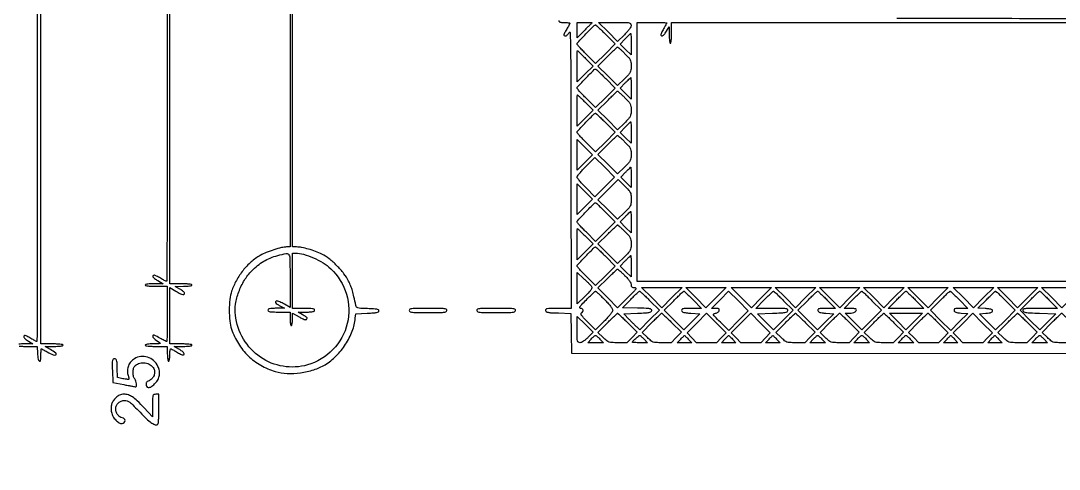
# Model space of a CAD drawing. Extents: x 0 to 836, y 5 to 589.
# Drawn here: x 67.6 to 139.2, y 155.1 to 186 of the extents above; entities that cross this region are included whole.
import ezdxf

# ---------------------------------------------------------------- set-up
doc = ezdxf.new("R2010")
doc.units = 0
doc.header["$MEASUREMENT"] = 0

msp = doc.modelspace()

# ---------------------------------------------------------------- linework, layer by layer
for points in [[(201.712326, 537.783562, -0.000001), (217.055896, 537.76491, -0.426088)], [(546.939, 229.3929, -0.000106), (546.943559, 250.949215, -0.000176), (546.957638, 269.095817, -0.000001), (546.976289, 285.583213, -0.415883)], [(836.0595, 588.6891), (420.497259, 588.710259, 0.000013), (261.145696, 588.714318, 0.000021), (126.989856, 588.708632), (4.934769, 588.698274, 0.19889), (4.878609, 588.675009, 0.198853), (4.855343, 588.618859), (4.83877, 516.273901, 0.000036), (4.826254, 436.744061, 0.000021), (4.8222, 342.282364), (4.8222, 95.946129), (4.469225, 95.920114, 0.031904), (4.160456, 95.877435, 0.315999), (4.075312, 95.787407, 0.415411), (4.137995, 95.703578, 0.035338), (4.43445, 95.6826), (4.8222, 95.6826), (4.8222, 50.2101), (4.8222, 4.7376), (420.462, 4.7376), (836.1018, 4.7376)], [(201.712326, 185.847562, -0.000001), (217.055896, 185.82891, -0.426088)], [(604.852986, 529.408162, -0.000002), (620.423836, 529.389509, -0.550615)], [(308.18842, 529.408162, -0.000002), (322.638019, 529.38951, -0.415836)], [(238.738155, 529.614638, -0.000002), (224.300981, 529.63329, -0.415836)], [(531.796111, 538.074638, -0.000002), (517.6951, 538.093291, -0.426056)], [(413.368417, 538.074638, -0.000002), (399.676779, 538.093291, -0.415815)], [(206.267293, 233.405114, -0.000001), (217.051222, 233.389599, -0.0589)], [(77.850638, 481.579418, -0.000002), (77.869294, 494.031443, -0.550517)], [(77.644162, 421.684687, -0.000002), (77.625507, 409.236574, -0.415775)], [(260.324089, 280.728444, -0.000002), (260.333986, 287.287743, -0.41377)], [(77.841889, 210.212758, -0.000002), (77.851786, 217.49274, -0.413814)], [(166.4357, 196.843117, -0.000076), (194.129329, 196.849978, -0.000422)], [(65.435445, 190.773), (68.6952, 190.773), (68.6952, 177.3216, -0.000235), (68.692781, 172.163649, -0.000391), (68.685311, 167.821549, -0.000006), (68.675408, 163.884038, -0.413474), (68.661535, 163.8702, -0.118776), (68.638161, 163.875832, -0.002401), (68.529605, 163.932029, -0.005535), (68.40322, 164.00002, -0.003675), (68.259685, 164.080681, 0.007714), (67.984449, 164.232441, 0.06904), (67.855138, 164.279732, 0.270472), (67.79242, 164.259258, 0.185787), (67.765428, 164.18745, 0.175744), (67.784867, 164.135137, 0.030637), (67.858962, 164.057949, 0.030019), (67.961457, 163.974289, 0.022931), (68.082678, 163.895095), (68.3991, 163.70849), (67.82805, 163.704745, 0.013372), (67.605361, 163.697327, 0.023366), (67.421849, 163.677659, 0.020491)], [(164.9277, 186.12, -0.00006), (144.863593, 186.122419, -0.000101), (127.973098, 186.129889)], [(77.6628, 190.8576), (77.6628, 179.4366, -0.000521), (77.658241, 175.057388, -0.000869), (77.644162, 171.371294, -0.00003), (77.625465, 168.043149, -0.424771), (77.59935, 168.01824, -0.10382), (77.559612, 168.028323, -0.007062), (77.455133, 168.08133, -0.009869), (77.331745, 168.149279, -0.007234), (77.1975, 168.229307, 0.012708), (77.060185, 168.309141, 0.015414), (76.927441, 168.376635, 0.01405), (76.813461, 168.426373, 0.095102), (76.75335, 168.438167, 0.218217), (76.673699, 168.40206, 0.339983), (76.669388, 168.330356, 0.086405), (76.784646, 168.210961, 0.02268), (77.00715, 168.063495), (77.3667, 167.848001), (76.75335, 167.8472, 0.012065), (76.511045, 167.841036, 0.0222), (76.314688, 167.822533, 0.01921), (76.167765, 167.796289, 0.352506), (76.14, 167.7618, 0.365646), (76.170049, 167.726203, 0.014491), (76.3515, 167.7007, 0.018502), (76.593479, 167.682844, 0.009164), (76.9014, 167.6772), (77.6628, 167.6772), (77.6628, 165.7737, -0.00251), (77.659136, 165.043806, -0.004184), (77.647824, 164.429353, -0.000704), (77.63263, 163.890404, -0.405572), (77.611818, 163.8702, -0.112389), (77.577645, 163.87798, -0.003975), (77.455479, 163.937843, -0.007185), (77.311848, 164.012244, -0.004948), (77.151191, 164.100473, 0.023312), (76.752065, 164.300956, 0.512959), (76.656099, 164.24485, 0.260592), (76.725333, 164.088144, 0.019352), (77.124019, 163.811725, -0.16362), (77.163016, 163.763393, -0.444968), (77.144972, 163.728967, -0.055603), (77.022595, 163.711773, -0.004947), (76.71105, 163.705975, 0.013429), (76.488763, 163.698066, 0.023296), (76.305156, 163.677971, 0.020304), (76.166833, 163.650479, 0.34644), (76.14, 163.6164, 0.365646), (76.170049, 163.580803, 0.014491), (76.3515, 163.5553, 0.018502), (76.593479, 163.537444, 0.009164), (76.9014, 163.5318), (77.6628, 163.5318), (77.6628, 163.0242, 0.015416), (77.668843, 162.82824, 0.025878), (77.687475, 162.66465, 0.024068), (77.713982, 162.542253, 0.339565), (77.7474, 162.5166, 0.322437), (77.780379, 162.540335, 0.031449), (77.807149, 162.640856, 0.03053), (77.825891, 162.77746, 0.01883), (77.832, 162.9396, -0.014095), (77.836571, 163.101736, -0.023171), (77.850638, 163.238216, -0.019546), (77.870483, 163.342452, -0.351042), (77.89545, 163.362167, -0.111035), (77.935209, 163.352941, -0.00754), (78.039667, 163.300635, -0.010506), (78.163054, 163.233175, -0.007675), (78.2973, 163.153307, 0.013093), (78.43513, 163.073315, 0.015532), (78.56943, 163.00533, 0.014424), (78.685253, 162.955169, 0.08935), (78.7485, 162.94224, 0.300243), (78.815601, 162.984305, 0.270054), (78.807305, 163.066956, 0.076762), (78.676354, 163.199118, 0.029789), (78.459923, 163.340058), (78.1281, 163.529017), (78.74145, 163.530408, 0.012089), (78.98356, 163.536812, 0.022171), (79.179965, 163.555519, 0.019132), (79.327054, 163.581912, 0.352327), (79.3548, 163.6164, 0.365646), (79.324751, 163.651997, 0.014491), (79.1433, 163.6775, 0.018502), (78.901321, 163.695356, 0.009164), (78.5934, 163.701), (77.832, 163.701), (77.832, 165.644605), (77.832, 167.58821), (78.258723, 167.336605, 0.009346), (78.565825, 167.163184, 0.063105), (78.728436, 167.100238, 0.227008), (78.810175, 167.117077, 0.236522), (78.846372, 167.19075, 0.175744), (78.826933, 167.243063, 0.030637), (78.752838, 167.320251, 0.030019), (78.650343, 167.403911, 0.022931), (78.529122, 167.483105), (78.2127, 167.66971), (78.78375, 167.673455, 0.013372), (79.006439, 167.680873, 0.023366), (79.189951, 167.700541, 0.020491), (79.327925, 167.727716, 0.346819), (79.3548, 167.7618, 0.365646), (79.324751, 167.797397, 0.014491), (79.1433, 167.8229, 0.018502), (78.901321, 167.840756, 0.009164), (78.5934, 167.8464), (77.832, 167.8464), (77.832, 192.6765, -0.000127)], [(67.45687, 163.555453, 0.01954), (67.684502, 163.537497, 0.009911), (67.971878, 163.5318), (68.686756, 163.5318), (68.712128, 163.052034, 0.022536), (68.751439, 162.651779, 0.244889), (68.843107, 162.524265, 0.522218), (68.928532, 162.570418, 0.028238), (68.949, 162.93255, -0.00734), (68.951421, 163.097444, -0.012191), (68.958889, 163.236273, -0.005832), (68.969164, 163.350404, -0.384802), (68.982665, 163.3626, -0.118776), (69.006039, 163.356968, -0.002401), (69.114595, 163.300771, -0.005535), (69.24098, 163.23278, -0.003675), (69.384515, 163.152119, 0.022155), (69.797428, 162.939756, 0.273227), (69.966478, 162.957181, 0.502959), (69.966779, 163.071888, 0.025371), (69.60465, 163.314705), (69.2451, 163.530199), (69.85845, 163.531, 0.012065), (70.100755, 163.537164, 0.0222), (70.297112, 163.555667, 0.01921), (70.444035, 163.581911, 0.352506), (70.4718, 163.6164, 0.365646), (70.441751, 163.651997, 0.014491), (70.2603, 163.6775, 0.018502), (70.018321, 163.695356, 0.009164), (69.7104, 163.701), (68.949, 163.701), (68.949, 177.237), (68.949, 190.773)], [(86.1228, 190.8576), (86.1228, 180.621), (86.1228, 170.3844), (85.889881, 170.3844, 0.059487), (85.537293, 170.342302, 0.017898), (85.016316, 170.196177, 0.01857), (84.482983, 170.003676, 0.034054), (84.067477, 169.802142, 0.051313), (83.445171, 169.355784, 0.042765), (82.883905, 168.765924, 0.042055), (82.422087, 168.077713, 0.04538), (82.095411, 167.3388, 0.055334), (81.972111, 166.774214, 0.026079), (81.933037, 166.027928, 0.02608), (81.971875, 165.281459, 0.055207), (82.094978, 164.7162, 0.057871), (82.564278, 163.720242, 0.061501), (83.241504, 162.880727, 0.061767), (84.099721, 162.234023, 0.059243), (85.101805, 161.805569, 0.060916), (85.924053, 161.66949, 0.044305), (86.851088, 161.712372, 0.044053), (87.762765, 161.918947, 0.057776), (88.539538, 162.271718, 0.062334), (89.302562, 162.871557, 0.05093), (89.954526, 163.680613, 0.051795), (90.418714, 164.587639, 0.07153), (90.624002, 165.4776), (90.6489, 165.7737), (91.4526, 165.816, 0.00615), (91.868403, 165.843017, 0.03259), (92.09415, 165.875368, 0.069608), (92.216763, 165.919638, 0.27819), (92.2563, 165.9852, 0.275917), (92.217553, 166.05007, 0.075857), (92.100809, 166.091695, 0.03389), (91.882833, 166.118713, 0.006118), (91.474568, 166.136414, -0.004731), (90.996063, 166.15583, -0.050822), (90.804442, 166.1851, -0.148479), (90.70842, 166.243699, -0.135483), (90.656951, 166.347914, 0.00585), (90.532496, 166.958404, 0.018261), (90.429032, 167.364752, 0.02445), (90.314858, 167.69301, 0.019951), (90.161976, 168.032146, 0.050312), (89.83778, 168.544735, 0.028898), (89.353985, 169.09382, 0.028957), (88.814701, 169.579205, 0.05432), (88.320331, 169.893587, 0.026464), (87.889488, 170.078272, 0.019655), (87.396731, 170.237608, 0.019862), (86.925178, 170.349871, 0.048538), (86.570326, 170.3844), (86.292, 170.3844), (86.292, 180.621), (86.292, 190.8576)], [(104.6502, 185.9931, 0.188641), (104.673268, 185.934134, 0.12648), (104.7348, 185.8944, 0.063857), (104.846996, 185.872332, 0.016668), (105.0309, 185.8662, -0.015671), (105.176813, 185.861626, -0.02567), (105.299642, 185.847562, -0.023434), (105.392155, 185.827631, -0.342127), (105.411167, 185.80275, -0.111035), (105.401941, 185.762991, -0.00754), (105.349635, 185.658533, -0.010506), (105.282175, 185.535146, -0.007675), (105.202307, 185.4009, 0.008462), (105.04756, 185.13986, 0.082221), (105.003134, 185.019694, 0.306756), (105.028625, 184.960273, 0.143541), (105.112798, 184.9356, 0.140065), (105.169305, 184.951746, 0.048038), (105.237589, 185.003941, 0.04323), (105.305745, 185.079225, 0.038085), (105.363211, 185.16825, -0.767315), (105.441198, 185.149557, -0.003189), (105.469077, 183.768076, -0.003051), (105.487336, 181.396445, -0.000311), (105.492813, 175.77765), (105.4962, 166.1544), (104.601697, 166.1544, 0.003739), (104.073478, 166.150449, 0.038603), (103.856672, 166.13042, 0.141275), (103.761972, 166.084676, 0.263156), (103.735539, 166.00635, 0.210759), (103.789974, 165.927564, 0.090295), (103.911764, 165.880235, 0.03574), (104.143386, 165.852518, 0.004945), (104.62796, 165.834213), (105.492037, 165.810127), (105.515268, 164.438313), (105.5385, 163.0665), (233.00955, 163.045322)], [(229.731169, 168.0156), (110.0646, 168.0156), (110.0646, 176.9409), (110.0646, 185.8662), (111.0798, 185.8662, -0.003108), (111.469075, 185.863781, -0.00518), (111.796785, 185.856311, -0.001078), (112.081795, 185.846245, -0.403284), (112.095, 185.832535, -0.118776), (112.089368, 185.809161, -0.002401), (112.033171, 185.700605, -0.005535), (111.96518, 185.57422, -0.003675), (111.884519, 185.430685, 0.007693), (111.731697, 185.153549, 0.071345), (111.685397, 185.025163, 0.277268), (111.707321, 184.962643, 0.174892), (111.782271, 184.9356, 0.174943), (111.836325, 184.95511, 0.032609), (111.914167, 185.028792, 0.031428), (111.997943, 185.131378, 0.024173), (112.076428, 185.25285), (112.260313, 185.5701), (112.262257, 184.99905, 0.013289), (112.268952, 184.775771, 0.023467), (112.287996, 184.592398, 0.020767), (112.314709, 184.454935, 0.347374), (112.3488, 184.428, 0.362465), (112.384116, 184.457474, 0.015687), (112.409762, 184.628925, 0.019442), (112.427708, 184.85786, 0.009838), (112.4334, 185.1471), (112.4334, 185.8662), (164.7585, 185.8662, -0.000114)]]:
    msp.add_lwpolyline(points, format="xyb")
for points in [[(106.9344, 185.842402, -0.193519), (106.927926, 185.826301, -0.000719), (106.785293, 185.678043, -0.003569), (106.621396, 185.510581, -0.002217), (106.4268, 185.3163), (105.9192, 184.813997), (105.9192, 185.340098), (105.9192, 185.8662), (106.4268, 185.8662, -0.004394), (106.621436, 185.864489, -0.007318), (106.785293, 185.859209, -0.00214), (106.925276, 185.852046, -0.398076)], [(107.888191, 185.039421), (108.541913, 184.381843), (107.865123, 183.709023), (107.188333, 183.036202), (106.553767, 183.666534, -0.006272), (106.310589, 183.914226, -0.009458), (106.105604, 184.136594, -0.004832), (105.938915, 184.328124, -0.178485), (105.9192, 184.381593, -0.192259), (105.960519, 184.485078, -0.001907), (106.52223, 185.071852, -0.001843), (107.089416, 185.655521, -0.201678), (107.188067, 185.697, -0.189182), (107.218886, 185.684907, -0.001546), (107.41287, 185.503836, -0.005248), (107.634255, 185.291487, -0.003319)], [(109.6416, 185.67296, -0.122779), (109.614298, 185.563451, -0.032747), (109.518987, 185.409431, -0.027627), (109.372376, 185.226208, -0.01539), (109.175189, 185.019103), (108.708779, 184.558486), (108.054922, 185.212343), (107.401065, 185.8662), (108.521332, 185.8662, -0.002282), (109.260351, 185.862827, -0.040443), (109.497837, 185.841402, -0.174397), (109.600873, 185.782935, -0.179218)], [(109.6416, 184.368086), (109.6416, 183.631371), (109.260733, 184.005164), (108.879867, 184.378956), (109.236048, 184.741878, -0.00324), (109.374363, 184.880996, -0.005133), (109.494852, 184.998192, -0.001471), (109.600531, 185.0983, -0.191126), (109.616914, 185.1048, -0.403157), (109.626966, 185.095122, -0.0011), (109.634349, 184.88839, -0.005234), (109.639826, 184.650576, -0.00314)], [(109.19479, 183.73294, -0.011178), (109.462773, 183.456183, -0.068233), (109.576645, 183.293494, -0.09104), (109.626902, 183.126817, -0.027825), (109.6416, 182.8629, -0.028539), (109.626444, 182.597577, -0.092408), (109.574788, 182.429646, -0.06699), (109.457314, 182.263868, -0.010345), (109.175843, 181.974149), (108.710086, 181.514178), (108.033687, 182.18661), (107.357287, 182.859043), (108.011009, 183.516621, -0.002978), (108.264607, 183.768695, -0.004735), (108.484927, 183.981036, -0.001262), (108.678544, 184.163214, -0.190361), (108.706355, 184.1742, -0.183123), (108.733577, 184.163884, -0.002559), (108.867003, 184.04458, -0.00676), (109.020527, 183.902068, -0.004352)], [(106.492778, 183.389289), (107.019168, 182.858178), (106.469184, 182.313083), (105.9192, 181.767988), (105.9192, 182.844194, -0.002054), (105.920896, 183.256864, -0.003426), (105.926131, 183.604264, -0.000473), (105.933145, 183.910978, -0.407257), (105.942794, 183.9204, -0.193708), (105.958794, 183.91396, -0.000647), (106.114084, 183.764386, -0.003383), (106.289276, 183.592901, -0.002097)], [(107.888191, 181.993821), (108.541913, 181.336243), (107.865123, 180.663423), (107.188333, 179.990602), (106.553767, 180.620934, -0.006272), (106.310589, 180.868626, -0.009458), (106.105604, 181.090994, -0.004832), (105.938915, 181.282524, -0.178485), (105.9192, 181.335993, -0.192259), (105.960519, 181.439478, -0.001907), (106.52223, 182.026252, -0.001843), (107.089416, 182.609921, -0.201678), (107.188067, 182.6514, -0.189182), (107.218886, 182.639307, -0.001546), (107.41287, 182.458236, -0.005248), (107.634255, 182.245887, -0.003319)], [(109.6416, 181.322486), (109.6416, 180.585771), (109.260733, 180.959564), (108.879867, 181.333356), (109.236048, 181.696278, -0.00324), (109.374363, 181.835396, -0.005133), (109.494852, 181.952592, -0.001471), (109.600531, 182.0527, -0.191126), (109.616914, 182.0592, -0.403157), (109.626966, 182.049522, -0.0011), (109.634349, 181.84279, -0.005234), (109.639826, 181.604976, -0.00314)], [(106.492778, 180.343689), (107.019168, 179.812578), (106.469184, 179.267483), (105.9192, 178.722388), (105.9192, 179.798594, -0.002054), (105.920896, 180.211264, -0.003426), (105.926131, 180.558664, -0.000473), (105.933145, 180.865378, -0.407257), (105.942794, 180.8748, -0.193708), (105.958794, 180.86836, -0.000647), (106.114084, 180.718786, -0.003383), (106.289276, 180.547301, -0.002097)], [(109.19479, 180.68734, -0.011178), (109.462773, 180.410583, -0.068233), (109.576645, 180.247894, -0.09104), (109.626902, 180.081217, -0.027825), (109.6416, 179.8173, -0.028539), (109.626444, 179.551977, -0.092408), (109.574788, 179.384046, -0.06699), (109.457314, 179.218268, -0.010345), (109.175843, 178.928549), (108.710086, 178.468578), (108.033687, 179.14101), (107.357287, 179.813443), (108.011009, 180.471021, -0.002978), (108.264607, 180.723095, -0.004735), (108.484927, 180.935436, -0.001262), (108.678544, 181.117614, -0.190361), (108.706355, 181.1286, -0.183123), (108.733577, 181.118284, -0.002559), (108.867003, 180.99898, -0.00676), (109.020527, 180.856468, -0.004352)], [(107.888191, 178.948221), (108.541913, 178.290643), (107.865123, 177.617823), (107.188333, 176.945002), (106.553767, 177.575334, -0.006272), (106.310589, 177.823026, -0.009458), (106.105604, 178.045394, -0.004832), (105.938915, 178.236924, -0.178485), (105.9192, 178.290393, -0.192259), (105.960519, 178.393878, -0.001907), (106.52223, 178.980652, -0.001843), (107.089416, 179.564321, -0.201678), (107.188067, 179.6058, -0.189182), (107.218886, 179.593707, -0.001546), (107.41287, 179.412636, -0.005248), (107.634255, 179.200287, -0.003319)], [(109.6416, 178.276886), (109.6416, 177.540171), (109.260733, 177.913964), (108.879867, 178.287756), (109.236048, 178.650678, -0.00324), (109.374363, 178.789796, -0.005133), (109.494852, 178.906992, -0.001471), (109.600531, 179.0071, -0.191126), (109.616914, 179.0136, -0.403157), (109.626966, 179.003922, -0.0011), (109.634349, 178.79719, -0.005234), (109.639826, 178.559376, -0.00314)], [(109.19479, 177.64174, -0.011178), (109.462773, 177.364983, -0.068233), (109.576645, 177.202294, -0.09104), (109.626902, 177.035617, -0.027825), (109.6416, 176.7717, -0.028539), (109.626444, 176.506377, -0.092408), (109.574788, 176.338446, -0.06699), (109.457314, 176.172668, -0.010345), (109.175843, 175.882949), (108.710086, 175.422978), (108.033687, 176.09541), (107.357287, 176.767843), (108.011009, 177.425421, -0.002978), (108.264607, 177.677495, -0.004735), (108.484927, 177.889836, -0.001262), (108.678544, 178.072014, -0.190361), (108.706355, 178.083, -0.183123), (108.733577, 178.072684, -0.002559), (108.867003, 177.95338, -0.00676), (109.020527, 177.810868, -0.004352)], [(107.823372, 174.530476), (107.149874, 173.853005), (106.534537, 174.464235, -0.00967), (106.298796, 174.707638, -0.013809), (106.099955, 174.933231, -0.009678), (105.945036, 175.126587, -0.165519), (105.9192, 175.202493, -0.164102), (105.94486, 175.278572, -0.009578), (106.098966, 175.47318, -0.01369), (106.296719, 175.70034, -0.009593), (106.531168, 175.945601), (107.143137, 176.561681), (107.820004, 175.884815), (108.49687, 175.207948)], [(109.6416, 175.186694), (109.6416, 174.489988), (109.284679, 174.84691), (108.927757, 175.203831), (109.259548, 175.543615, -0.00354), (109.388543, 175.673861, -0.005583), (109.501257, 175.783588, -0.001731), (109.599891, 175.876837, -0.190734), (109.616469, 175.8834, -0.402212), (109.626693, 175.873589, -0.001273), (109.634218, 175.678743, -0.005633), (109.639794, 175.453843, -0.00338)], [(109.6416, 173.6838, -0.022789), (109.628058, 173.386838, -0.093447), (109.578888, 173.214216, -0.07192), (109.464457, 173.049594, -0.010155), (109.175843, 172.752749), (108.710086, 172.292778), (108.033634, 172.965262), (107.357182, 173.637747), (108.052981, 174.337179), (108.748779, 175.03661), (109.195189, 174.595745, -0.011021), (109.469619, 174.312508, -0.073216), (109.580614, 174.150752, -0.09184), (109.62846, 173.979245, -0.022226)], [(107.888191, 172.772421), (108.541913, 172.114843), (107.865123, 171.442023), (107.188333, 170.769202), (106.553767, 171.399534, -0.006272), (106.310589, 171.647226, -0.009458), (106.105604, 171.869594, -0.004832), (105.938915, 172.061124, -0.178485), (105.9192, 172.114593, -0.192259), (105.960519, 172.218078, -0.001907), (106.52223, 172.804852, -0.001843), (107.089416, 173.388521, -0.201678), (107.188067, 173.43, -0.189182), (107.218886, 173.417907, -0.001546), (107.41287, 173.236836, -0.005248), (107.634255, 173.024487, -0.003319)], [(109.6416, 172.101086), (109.6416, 171.364371), (109.260733, 171.738164), (108.879867, 172.111956), (109.236048, 172.474878, -0.00324), (109.374363, 172.613996, -0.005133), (109.494852, 172.731192, -0.001471), (109.600531, 172.8313, -0.191126), (109.616914, 172.8378, -0.403157), (109.626966, 172.828122, -0.0011), (109.634349, 172.62139, -0.005234), (109.639826, 172.383576, -0.00314)], [(109.19479, 171.46594, -0.011178), (109.462773, 171.189183, -0.068233), (109.576645, 171.026494, -0.09104), (109.626902, 170.859817, -0.027825), (109.6416, 170.5959, -0.028539), (109.626444, 170.330577, -0.092408), (109.574788, 170.162646, -0.06699), (109.457314, 169.996868, -0.010345), (109.175843, 169.707149), (108.710086, 169.247178), (108.033687, 169.91961), (107.357287, 170.592043), (108.011009, 171.249621, -0.002978), (108.264607, 171.501695, -0.004735), (108.484927, 171.714036, -0.001262), (108.678544, 171.896214, -0.190361), (108.706355, 171.9072, -0.183123), (108.733577, 171.896884, -0.002559), (108.867003, 171.77758, -0.00676), (109.020527, 171.635068, -0.004352)], [(106.492778, 171.122289), (107.019168, 170.591178), (106.469184, 170.046083), (105.9192, 169.500988), (105.9192, 170.577194, -0.002054), (105.920896, 170.989864, -0.003426), (105.926131, 171.337264, -0.000473), (105.933145, 171.643978, -0.407257), (105.942794, 171.6534, -0.193708), (105.958794, 171.64696, -0.000647), (106.114084, 171.497386, -0.003383), (106.289276, 171.325901, -0.002097)], [(86.1228, 168.092967), (86.1228, 166.224534), (85.731444, 166.443267, 0.011597), (85.573084, 166.527017, 0.014102), (85.420903, 166.597747, 0.012683), (85.290754, 166.649958, 0.089272), (85.223844, 166.662, 0.181597), (85.13439, 166.628403, 0.363837), (85.123552, 166.55874, 0.105918), (85.225451, 166.450364, 0.029861), (85.42485, 166.32936), (85.7421, 166.161878), (85.17105, 166.158139, 0.009031), (84.878658, 166.150942, 0.045588), (84.716948, 166.129177, 0.104163), (84.631175, 166.089583, 0.236978), (84.6, 166.0275, 0.273642), (84.637875, 165.963477, 0.084509), (84.74805, 165.925275, 0.035355), (84.957814, 165.9054, 0.005946), (85.3614, 165.9006), (86.1228, 165.9006), (86.1228, 165.4353, 0.017105), (86.128904, 165.256934, 0.027868), (86.147651, 165.106682, 0.026982), (86.174319, 164.994709, 0.332234), (86.2074, 164.97, 0.323995), (86.240394, 164.993887, 0.030733), (86.267149, 165.09608, 0.030109), (86.285892, 165.234687, 0.018556), (86.292, 165.399209), (86.292, 165.828418), (86.750777, 165.565932, 0.013632), (86.955815, 165.455928, 0.036849), (87.108393, 165.392943, 0.055394), (87.215138, 165.370509, 0.285851), (87.266848, 165.396152, 0.078544), (87.296455, 165.466807, 0.25054), (87.284166, 165.514748, 0.068732), (87.220462, 165.567502, 0.002883), (86.9688, 165.721322), (86.6727, 165.899968), (87.24375, 165.900284, 0.008923), (87.537115, 165.905682, 0.04577), (87.698422, 165.926397, 0.10575), (87.783684, 165.965491, 0.236826), (87.8148, 166.0275, 0.273642), (87.776925, 166.091523, 0.084509), (87.66675, 166.129725, 0.035355), (87.456986, 166.1496, 0.005946), (87.0534, 166.1544), (86.292, 166.1544), (86.292, 168.0579), (86.292, 169.9614), (86.485726, 169.9614, -0.068673), (87.055498, 169.882773, -0.035383), (87.734326, 169.638821, -0.034767), (88.398283, 169.288721, -0.049359), (88.927935, 168.88324, -0.131584), (90.014407, 167.139101, -0.13418), (90.072918, 165.099238, -0.133998), (89.085585, 163.311106, -0.13108), (87.319087, 162.254103, -0.111057), (85.641561, 162.15782, -0.110775), (84.0826, 162.788686, -0.108373), (82.917711, 164.039823, -0.102363), (82.353055, 165.689428, -0.072092), (82.366826, 166.447886, -0.048004), (82.589035, 167.289882, -0.047058), (82.97607, 168.095203, -0.059781), (83.482375, 168.745591, -0.029426), (83.88631, 169.107859, -0.035431), (84.306719, 169.396342, -0.035435), (84.763611, 169.622555, -0.029442), (85.2768, 169.798347, -0.023055), (85.868124, 169.933719, -0.333955), (86.048703, 169.842972, -0.11331), (86.116054, 169.561476, -0.002297)], [(107.888191, 169.726821), (108.541913, 169.069243), (107.865123, 168.396423), (107.188333, 167.723602), (106.553767, 168.353934, -0.006272), (106.310589, 168.601626, -0.009458), (106.105604, 168.823994, -0.004832), (105.938915, 169.015524, -0.178485), (105.9192, 169.068993, -0.192259), (105.960519, 169.172478, -0.001907), (106.52223, 169.759252, -0.001843), (107.089416, 170.342921, -0.201678), (107.188067, 170.3844, -0.189182), (107.218886, 170.372307, -0.001546), (107.41287, 170.191236, -0.005248), (107.634255, 169.978887, -0.003319)], [(109.6416, 169.055486), (109.6416, 168.318771), (109.260733, 168.692564), (108.879867, 169.066356), (109.236048, 169.429278, -0.00324), (109.374363, 169.568396, -0.005133), (109.494852, 169.685592, -0.001471), (109.600531, 169.7857, -0.191126), (109.616914, 169.7922, -0.403157), (109.626966, 169.782522, -0.0011), (109.634349, 169.57579, -0.005234), (109.639826, 169.337976, -0.00314)], [(106.912049, 167.668043, -0.20142), (106.931885, 167.57221, -0.099004), (106.883586, 167.454974, -0.042991), (106.748579, 167.28599, -0.007461), (106.462327, 166.993687), (105.9192, 166.455388), (105.9192, 167.544349), (105.9192, 168.63331), (106.368922, 168.218705, -0.005471), (106.547954, 168.049993, -0.006403), (106.713976, 167.885924, -0.005708), (106.850789, 167.744009, -0.038535)], [(109.19479, 168.42034, -0.016319), (109.38248, 168.222474, -0.028219), (109.523251, 168.044774, -0.033226), (109.615092, 167.894001, -0.120752), (109.6416, 167.78584, 0.057419), (109.652799, 167.688645, 0.163147), (109.688143, 167.631366, 0.137805), (109.755389, 167.601288, 0.036694), (109.873609, 167.5926, -0.20138), (109.957727, 167.557289, -0.354957), (109.964372, 167.486616, -0.046367), (109.834933, 167.326909, -0.002909), (109.408309, 166.895291), (108.711, 166.197982), (108.030164, 166.878818), (107.349327, 167.559655), (108.009014, 168.209994, -0.002765), (108.264757, 168.45934, -0.0044), (108.486561, 168.669482, -0.001121), (108.681692, 168.850306, -0.18433), (108.70834, 168.860966, -0.187774), (108.734367, 168.851311, -0.002386), (108.867586, 168.731794, -0.006572), (109.020667, 168.589426, -0.004213)], [(107.799427, 166.770019, -0.012739), (108.029482, 166.52979, -0.020229), (108.212434, 166.311628, -0.019656), (108.342446, 166.128775, -0.145712), (108.3726, 166.0275, -0.147105), (108.341869, 165.925309, -0.019202), (108.207841, 165.738609, -0.019835), (108.01907, 165.514806, -0.012223), (107.780488, 165.266188), (107.188376, 164.678613), (106.638981, 165.223125, -0.007057), (106.360951, 165.506573, -0.03982), (106.227475, 165.670944, -0.106564), (106.185286, 165.773546, -0.319881), (106.215893, 165.838322, 0.115345), (106.315447, 165.929203, 0.201213), (106.337736, 166.036881, 0.218223), (106.276692, 166.1219, 0.130324), (106.154119, 166.1544, -0.323479), (106.101946, 166.192099, -0.232284), (106.112131, 166.265927, -0.042188), (106.238017, 166.42227, -0.004832), (106.5537, 166.7466, -0.003377), (106.782027, 166.973603, -0.005335), (106.981205, 167.164841, -0.001596), (107.155654, 167.32775, -0.189214), (107.183808, 167.3388, -0.18692), (107.211988, 167.327884, -0.001681), (107.382155, 167.171721, -0.005458), (107.576656, 166.988042, -0.003462)], [(110.933791, 166.681221), (111.587513, 166.023643), (110.913844, 165.353925), (110.240175, 164.684207), (110.055424, 164.848253, -0.010925), (109.960495, 164.936328, -0.003188), (109.818284, 165.075942, -0.003201), (109.66014, 165.235216, -0.003424), (109.507575, 165.393), (109.144477, 165.7737), (110.09006, 165.816, 0.004598), (110.614931, 165.844318, 0.031862), (110.870302, 165.876873, 0.076681), (111.006222, 165.925498, 0.225049), (111.063414, 166.0037, 0.293833), (111.031872, 166.082023, 0.112372), (110.918291, 166.129052, 0.032994), (110.667273, 166.154946, 0.00338), (110.070332, 166.1729), (109.049479, 166.1967), (109.612427, 166.76775, -0.004345), (109.831981, 166.986626, -0.006761), (110.025386, 167.171054, -0.002528), (110.193615, 167.32561, -0.186625), (110.227722, 167.3388, -0.187691), (110.262232, 167.325373, -0.001931), (110.456723, 167.145636, -0.005878), (110.679434, 166.933277, -0.003743)], [(113.9139, 166.7466), (114.501562, 166.1544), (113.799678, 166.1544, 0.005157), (113.392674, 166.150202, 0.048959), (113.2199, 166.129637, 0.170395), (113.145294, 166.083499, 0.220286), (113.125944, 166.00635, 0.178247), (113.171678, 165.930174, 0.097783), (113.269333, 165.879039, 0.045862), (113.445731, 165.844058, 0.00888), (113.769864, 165.816), (114.385633, 165.7737), (113.832285, 165.226015), (113.278937, 164.678329), (112.602312, 165.350986), (111.925687, 166.023643), (112.579409, 166.681221, -0.00333), (112.833355, 166.933287, -0.005264), (113.054775, 167.145636, -0.001555), (113.248771, 167.326672, -0.189144), (113.279684, 167.3388, -0.188067), (113.310387, 167.326828, -0.001892), (113.485188, 167.164841, -0.00582), (113.685282, 166.973596, -0.003703)], [(117.044839, 165.309143), (116.371407, 164.631738), (115.795237, 165.202719, -0.002765), (115.412206, 165.586521, -0.067917), (115.322281, 165.706487, -0.398235), (115.339014, 165.771919, -0.095654), (115.45375, 165.816652, 0.052177), (115.547438, 165.844128, 0.059278), (115.629153, 165.889617, 0.06717), (115.688758, 165.946326, 0.122074), (115.71682, 166.007002, 0.104606), (115.715511, 166.078944, 0.205908), (115.682301, 166.124224, 0.111363), (115.60758, 166.148164, 0.022063), (115.466322, 166.1544), (115.187438, 166.1544), (115.775911, 166.747417), (116.364384, 167.340434), (117.041327, 166.663491), (117.71827, 165.986548)], [(120.155191, 166.681221), (120.808913, 166.023643), (120.132288, 165.350986), (119.455663, 164.678329), (118.902656, 165.226015), (118.349649, 165.7737), (119.387922, 165.816, 0.003938), (119.975452, 165.844573, 0.030044), (120.250159, 165.876732, 0.075481), (120.394327, 165.925676, 0.229909), (120.454501, 166.00635, 0.303644), (120.420708, 166.086125, 0.112045), (120.300528, 166.130999, 0.030756), (120.031066, 166.150625, 0.002804), (119.357922, 166.1544), (118.233038, 166.1544), (118.8207, 166.7466, -0.003703), (119.049318, 166.973596, -0.00582), (119.249412, 167.164841, -0.001892), (119.424213, 167.326828, -0.188067), (119.454916, 167.3388, -0.189144), (119.485829, 167.326672, -0.001555), (119.679825, 167.145636, -0.005264), (119.901245, 166.933287, -0.00333)], [(123.1353, 166.7466), (123.722962, 166.1544), (123.105678, 166.1544, 0.006163), (122.751884, 166.150039, 0.05544), (122.598507, 166.129141, 0.183845), (122.532425, 166.082973, 0.198809), (122.516506, 166.00635, 0.165531), (122.558852, 165.931655, 0.100082), (122.647619, 165.879946, 0.05076), (122.803936, 165.843916, 0.011415), (123.07593, 165.816), (123.607241, 165.7737), (123.053789, 165.226015), (122.500337, 164.678329), (121.823712, 165.350986), (121.147087, 166.023643), (121.800809, 166.681221, -0.00333), (122.054755, 166.933287, -0.005264), (122.276175, 167.145636, -0.001555), (122.470171, 167.326672, -0.189144), (122.501084, 167.3388, -0.188067), (122.531787, 167.326828, -0.001892), (122.706588, 167.164841, -0.00582), (122.906682, 166.973596, -0.003703)], [(126.246391, 166.681221), (126.900113, 166.023643), (126.222654, 165.350157), (125.545195, 164.676672), (124.975531, 165.246336), (124.405867, 165.816), (124.711975, 165.816, 0.06081), (124.915481, 165.840842, 0.082523), (125.08513, 165.914097, 0.1435), (125.167093, 166.008791, 0.31312), (125.150866, 166.098734, 0.150874), (125.109544, 166.120558, 0.015225), (124.998317, 166.138048, 0.017996), (124.86142, 166.150338, 0.013387), (124.709719, 166.1544), (124.324238, 166.1544), (124.9119, 166.7466, -0.003703), (125.140518, 166.973596, -0.00582), (125.340612, 167.164841, -0.001892), (125.515413, 167.326828, -0.188067), (125.546116, 167.3388, -0.189144), (125.577029, 167.326672, -0.001555), (125.771025, 167.145636, -0.005264), (125.992445, 166.933287, -0.00333)], [(129.2265, 166.7466), (129.814162, 166.1544), (128.592, 166.1544), (127.369838, 166.1544), (127.9575, 166.7466, -0.003726), (128.186138, 166.973596, -0.005853), (128.386295, 167.164841, -0.001914), (128.561122, 167.326765, -0.187987), (128.592, 167.3388, -0.187987), (128.622878, 167.326765, -0.001914), (128.797705, 167.164841, -0.005853), (128.997862, 166.973596, -0.003726)], [(132.2721, 166.7466), (132.859762, 166.1544), (132.369378, 166.1544, 0.00862), (132.095338, 166.149675, 0.06898), (131.971182, 166.128079, 0.20239), (131.917586, 166.082072, 0.163927), (131.907139, 166.00635, 0.151798), (131.946039, 165.933272, 0.109439), (132.024686, 165.883709, 0.057915), (132.161204, 165.851944, 0.014003), (132.392654, 165.832243), (132.850023, 165.806186), (132.266981, 165.218642), (131.683939, 164.631098), (130.983972, 165.327429), (130.284004, 166.023761), (130.937667, 166.68128, -0.00333), (131.191592, 166.933323, -0.005264), (131.412992, 167.145654, -0.001555), (131.606971, 167.326672, -0.189143), (131.637884, 167.3388, -0.188067), (131.668587, 167.326828, -0.001892), (131.843388, 167.164841, -0.00582), (132.043482, 166.973596, -0.003703)], [(135.467791, 166.681221), (136.121513, 166.023643), (135.444888, 165.350986), (134.768263, 164.678329), (134.214702, 165.226015), (133.661142, 165.7737), (134.108721, 165.816, 0.015159), (134.31978, 165.842423, 0.051688), (134.453504, 165.87773, 0.094865), (134.529456, 165.924359, 0.210802), (134.5563, 165.9852, 0.22219), (134.527535, 166.046734, 0.100397), (134.447397, 166.090111, 0.049241), (134.301372, 166.119346, 0.011929), (134.055581, 166.137898), (133.554862, 166.163695), (134.137912, 166.751248, -0.003732), (134.364762, 166.976462, -0.005863), (134.563366, 167.166206, -0.00192), (134.736828, 167.326841, -0.187964), (134.767516, 167.3388, -0.189144), (134.798429, 167.326672, -0.001555), (134.992425, 167.145636, -0.005264), (135.213845, 166.933287, -0.00333)], [(138.4479, 166.7466), (139.035562, 166.1544), (137.826078, 166.1544, 0.002566), (137.0997, 166.150672, 0.028615), (136.810928, 166.131156, 0.103087), (136.681081, 166.08666, 0.315991), (136.644919, 166.00635, 0.237937), (136.707544, 165.925026, 0.070996), (136.861407, 165.87648, 0.028044), (137.155588, 165.844644, 0.003519), (137.796057, 165.816), (138.918869, 165.7737), (138.365903, 165.226015), (137.812937, 164.678329), (137.136312, 165.350986), (136.459687, 166.023643), (137.113409, 166.681221, -0.00333), (137.367355, 166.933287, -0.005264), (137.588775, 167.145636, -0.001555), (137.782771, 167.326672, -0.189144), (137.813684, 167.3388, -0.188067), (137.844387, 167.326828, -0.001892), (138.019188, 167.164841, -0.00582), (138.219282, 166.973596, -0.003703)], [(94.345105, 166.00635, 0.251426), (94.411244, 165.925044, 0.070478), (94.575154, 165.882398, 0.025711), (94.895303, 165.862394, 0.002748), (95.6403, 165.8583, 0.002748), (96.385297, 165.862394, 0.025711), (96.705446, 165.882398, 0.070478), (96.869356, 165.925044, 0.251426), (96.935495, 166.00635, 0.330993), (96.896451, 166.087376, 0.092428), (96.753388, 166.13134, 0.026158), (96.438603, 166.150726, 0.002301), (95.6403, 166.1544, 0.002301), (94.841997, 166.150726, 0.026158), (94.527212, 166.13134, 0.092428), (94.384149, 166.087376, 0.330993)], [(98.998105, 166.00635, 0.254832), (99.065342, 165.924768, 0.068159), (99.234215, 165.882303, 0.024934), (99.564043, 165.862362, 0.002632), (100.3356, 165.8583, 0.002632), (101.107157, 165.862362, 0.024934), (101.436985, 165.882303, 0.068159), (101.605858, 165.924768, 0.254832), (101.673095, 166.00635, 0.335991), (101.633019, 166.08764, 0.088793), (101.484956, 166.131399, 0.02535), (101.160519, 166.150744, 0.002216), (100.3356, 166.1544, 0.002216), (99.510681, 166.150744, 0.02535), (99.186244, 166.131399, 0.088793), (99.038181, 166.08764, 0.335991)], [(106.662608, 164.147968, -0.021802), (106.504588, 164.00041, -0.031162), (106.351374, 163.885074, -0.035457), (106.215109, 163.808479, -0.11075), (106.113086, 163.7856, -0.149566), (106.003249, 163.819208, -0.193963), (105.944871, 163.905691, -0.049624), (105.922816, 164.102799, -0.003066), (105.9192, 164.692606), (105.9192, 165.599612), (106.468723, 165.054974), (107.018245, 164.510336)], [(109.406474, 165.162936), (110.06339, 164.509872), (109.707981, 164.147736), (109.352571, 163.7856), (108.717738, 163.7856, -0.010065), (108.307228, 163.793864, -0.075893), (108.117226, 163.830752, -0.090969), (107.961306, 163.920999, -0.017476), (107.719315, 164.142436), (107.355725, 164.499272), (108.010228, 165.157636, -0.003031), (108.264181, 165.41001, -0.004814), (108.484929, 165.622606, -0.001304), (108.678832, 165.804827, -0.19018), (108.707144, 165.816, -0.188692), (108.735515, 165.804898, -0.001301), (108.930067, 165.624162, -0.004795), (109.151595, 165.413277, -0.003019)], [(112.452074, 165.162936), (113.10899, 164.509872), (112.753581, 164.147736), (112.398171, 163.7856), (111.763338, 163.7856, -0.010065), (111.352828, 163.793864, -0.075893), (111.162826, 163.830752, -0.090969), (111.006906, 163.920999, -0.017476), (110.764915, 164.142436), (110.401325, 164.499272), (111.055828, 165.157636, -0.003031), (111.309781, 165.41001, -0.004814), (111.530529, 165.622606, -0.001304), (111.724432, 165.804827, -0.19018), (111.752744, 165.816, -0.188692), (111.781115, 165.804898, -0.001301), (111.975667, 165.624162, -0.004795), (112.197195, 165.413277, -0.003019)], [(121.673474, 165.162936), (122.33039, 164.509872), (121.974981, 164.147736), (121.619571, 163.7856), (120.984738, 163.7856, -0.010065), (120.574228, 163.793864, -0.075893), (120.384226, 163.830752, -0.090969), (120.228306, 163.920999, -0.017476), (119.986315, 164.142436), (119.622725, 164.499272), (120.277228, 165.157636, -0.003031), (120.531181, 165.41001, -0.004814), (120.751929, 165.622606, -0.001304), (120.945832, 165.804827, -0.19018), (120.974144, 165.816, -0.188692), (121.002515, 165.804898, -0.001301), (121.197067, 165.624162, -0.004795), (121.418595, 165.413277, -0.003019)], [(124.719074, 165.162936), (125.37599, 164.509872), (125.020581, 164.147736), (124.665171, 163.7856), (124.030338, 163.7856, -0.010065), (123.619828, 163.793864, -0.075893), (123.429826, 163.830752, -0.090969), (123.273906, 163.920999, -0.017476), (123.031915, 164.142436), (122.668325, 164.499272), (123.322828, 165.157636, -0.003031), (123.576781, 165.41001, -0.004814), (123.797529, 165.622606, -0.001304), (123.991432, 165.804827, -0.19018), (124.019744, 165.816, -0.188692), (124.048115, 165.804898, -0.001301), (124.242667, 165.624162, -0.004795), (124.464195, 165.413277, -0.003019)], [(127.764674, 165.162936), (128.42159, 164.509872), (128.066181, 164.147736), (127.710771, 163.7856), (127.075938, 163.7856, -0.010065), (126.665428, 163.793864, -0.075893), (126.475426, 163.830752, -0.090969), (126.319506, 163.920999, -0.017476), (126.077515, 164.142436), (125.713925, 164.499272), (126.368428, 165.157636, -0.003031), (126.622381, 165.41001, -0.004814), (126.843129, 165.622606, -0.001304), (127.037032, 165.804827, -0.19018), (127.065344, 165.816, -0.188692), (127.093715, 165.804898, -0.001301), (127.288267, 165.624162, -0.004795), (127.509795, 165.413277, -0.003019)], [(130.832893, 165.140213), (131.504717, 164.464426), (131.173289, 164.125013), (130.841861, 163.7856), (130.164283, 163.7856), (129.486704, 163.7856), (129.123115, 164.142436), (128.759525, 164.499272), (129.414028, 165.157636, -0.003306), (129.668254, 165.410003, -0.005228), (129.889862, 165.622606, -0.001534), (130.084063, 165.803935, -0.189229), (130.1148, 165.816, -0.189524), (130.145583, 165.803897, -0.001461), (130.344826, 165.617488, -0.0051), (130.572026, 165.39926, -0.003221)], [(136.986074, 165.162936), (137.64299, 164.509872), (137.287581, 164.147736), (136.932171, 163.7856), (136.297338, 163.7856, -0.010065), (135.886828, 163.793864, -0.075893), (135.696826, 163.830752, -0.090969), (135.540906, 163.920999, -0.017476), (135.298915, 164.142436), (134.935325, 164.499272), (135.589828, 165.157636, -0.003031), (135.843781, 165.41001, -0.004814), (136.064529, 165.622606, -0.001304), (136.258432, 165.804827, -0.19018), (136.286744, 165.816, -0.188692), (136.315115, 165.804898, -0.001301), (136.509667, 165.624162, -0.004795), (136.731195, 165.413277, -0.003019)], [(140.031674, 165.162936), (140.68859, 164.509872), (140.333181, 164.147736), (139.977771, 163.7856), (139.342938, 163.7856, -0.010065), (138.932428, 163.793864, -0.075893), (138.742426, 163.830752, -0.090969), (138.586506, 163.920999, -0.017476), (138.344515, 164.142436), (137.980925, 164.499272), (138.635428, 165.157636, -0.003031), (138.889381, 165.41001, -0.004814), (139.110129, 165.622606, -0.001304), (139.304032, 165.804827, -0.19018), (139.332344, 165.816, -0.188692), (139.360715, 165.804898, -0.001301), (139.555267, 165.624162, -0.004795), (139.776795, 165.413277, -0.003019)], [(107.4843, 164.0394), (107.727456, 163.7856), (107.1882, 163.7856), (106.648944, 163.7856), (106.8921, 164.0394, -0.010122), (106.989104, 164.136632, -0.014427), (107.079381, 164.218646, -0.01032), (107.156873, 164.282341, -0.168402), (107.1882, 164.2932, -0.168402), (107.219527, 164.282341, -0.01032), (107.297019, 164.218646, -0.014427), (107.387296, 164.136632, -0.010122)], [(110.5299, 164.0394), (110.773056, 163.7856), (110.249628, 163.7856, -0.006964), (110.048929, 163.788395, -0.011571), (109.879957, 163.79702, -0.005269), (109.740391, 163.808866, -0.386594), (109.7262, 163.824476, -0.204455), (109.751605, 163.884007, -0.005712), (109.959999, 164.079187, -0.006151), (110.171769, 164.268301, -0.181102), (110.238258, 164.2932, -0.171641), (110.267309, 164.282924, -0.009048), (110.343928, 164.218646, -0.013396), (110.433217, 164.136638, -0.009276)], [(113.5755, 164.0394), (113.818656, 163.7856), (113.3217, 163.7856), (112.824744, 163.7856), (113.0679, 164.0394, -0.002047), (113.161887, 164.1367, -0.003307), (113.242756, 164.218646, -0.000609), (113.31452, 164.290236, -0.19828), (113.3217, 164.2932, -0.19828), (113.32888, 164.290236, -0.000609), (113.400644, 164.218646, -0.003307), (113.481513, 164.1367, -0.002047)], [(116.6211, 164.0394), (116.864256, 163.7856), (116.3673, 163.7856), (115.870344, 163.7856), (116.1135, 164.0394, -0.002047), (116.207487, 164.1367, -0.003307), (116.288356, 164.218646, -0.000609), (116.36012, 164.290236, -0.19828), (116.3673, 164.2932, -0.19828), (116.37448, 164.290236, -0.000609), (116.446244, 164.218646, -0.003307), (116.527113, 164.1367, -0.002047)], [(119.6667, 164.0394), (119.909856, 163.7856), (119.4129, 163.7856), (118.915944, 163.7856), (119.1591, 164.0394, -0.002047), (119.253087, 164.1367, -0.003307), (119.333956, 164.218646, -0.000609), (119.40572, 164.290236, -0.19828), (119.4129, 164.2932, -0.19828), (119.42008, 164.290236, -0.000609), (119.491844, 164.218646, -0.003307), (119.572713, 164.1367, -0.002047)], [(122.7969, 164.0394), (123.040056, 163.7856), (122.5008, 163.7856), (121.961544, 163.7856), (122.2047, 164.0394, -0.010122), (122.301704, 164.136632, -0.014427), (122.391981, 164.218646, -0.01032), (122.469473, 164.282341, -0.168402), (122.5008, 164.2932, -0.168402), (122.532127, 164.282341, -0.01032), (122.609619, 164.218646, -0.014427), (122.699896, 164.136632, -0.010122)], [(125.8425, 164.0394), (126.085656, 163.7856), (125.5464, 163.7856), (125.007144, 163.7856), (125.2503, 164.0394, -0.010122), (125.347304, 164.136632, -0.014427), (125.437581, 164.218646, -0.01032), (125.515073, 164.282341, -0.168402), (125.5464, 164.2932, -0.168402), (125.577727, 164.282341, -0.01032), (125.655219, 164.218646, -0.014427), (125.745496, 164.136632, -0.010122)], [(128.8881, 164.0394), (129.131256, 163.7856), (128.592, 163.7856), (128.052744, 163.7856), (128.2959, 164.0394, -0.010122), (128.392904, 164.136632, -0.014427), (128.483181, 164.218646, -0.01032), (128.560673, 164.282341, -0.168402), (128.592, 164.2932, -0.168402), (128.623327, 164.282341, -0.01032), (128.700819, 164.218646, -0.014427), (128.791096, 164.136632, -0.010122)], [(131.9337, 164.0394), (132.176856, 163.7856), (131.6799, 163.7856), (131.182944, 163.7856), (131.4261, 164.0394, -0.002047), (131.520087, 164.1367, -0.003307), (131.600956, 164.218646, -0.000609), (131.67272, 164.290236, -0.19828), (131.6799, 164.2932, -0.19828), (131.68708, 164.290236, -0.000609), (131.758844, 164.218646, -0.003307), (131.839713, 164.1367, -0.002047)], [(134.9793, 164.0394), (135.222456, 163.7856), (134.7255, 163.7856), (134.228544, 163.7856), (134.4717, 164.0394, -0.002047), (134.565687, 164.1367, -0.003307), (134.646556, 164.218646, -0.000609), (134.71832, 164.290236, -0.19828), (134.7255, 164.2932, -0.19828), (134.73268, 164.290236, -0.000609), (134.804444, 164.218646, -0.003307), (134.885313, 164.1367, -0.002047)], [(138.1095, 164.0394), (138.352656, 163.7856), (137.8134, 163.7856), (137.274144, 163.7856), (137.5173, 164.0394, -0.010122), (137.614304, 164.136632, -0.014427), (137.704581, 164.218646, -0.01032), (137.782073, 164.282341, -0.168402), (137.8134, 164.2932, -0.168402), (137.844727, 164.282341, -0.01032), (137.922219, 164.218646, -0.014427), (138.012496, 164.136632, -0.010122)], [(75.394659, 162.683631, 0.079523), (75.150023, 162.474962, 0.078668), (74.981654, 162.199634, 0.080923), (74.909747, 161.892994, 0.091914), (74.944188, 161.593433, -0.012082), (74.976556, 161.478106, -0.018033), (74.998734, 161.375758, -0.01327), (75.011471, 161.291931, -0.231417), (75.002767, 161.266567, -0.216002), (74.976278, 161.256599, -0.008856), (74.872357, 161.26527, -0.014053), (74.746678, 161.281582, -0.009359), (74.603665, 161.306999), (74.2365, 161.379367), (74.211791, 162.032584, 0.006102), (74.192589, 162.416228, 0.056473), (74.163685, 162.579661, 0.165684), (74.109374, 162.656342, 0.157831), (74.018378, 162.6858, 0.181067), (73.927071, 162.651614, 0.171565), (73.878126, 162.565023, 0.047291), (73.862754, 162.373607, 0.003796), (73.873886, 161.8669), (73.8981, 161.048001), (74.6595, 160.899133, 0.000857), (74.955862, 160.841717, 0.001269), (75.215877, 160.792488, 0.000558), (75.438162, 160.751244, 0.025411), (75.48435, 160.745133, 0.400194), (75.540575, 160.790658, 0.06277), (75.541116, 160.947367, 0.052559), (75.497526, 161.136131, 0.079063), (75.418209, 161.28492, -0.10785), (75.321279, 161.49478, -0.063851), (75.296305, 161.770606, -0.065197), (75.341074, 162.03547, -0.13521), (75.452707, 162.211004, -0.121658), (75.763321, 162.378056, -0.104678), (76.134628, 162.393926, -0.104318), (76.48155, 162.257862, -0.119991), (76.723565, 161.998236, -0.119167), (76.787735, 161.770151, -0.10244), (76.74619, 161.523897, -0.099002), (76.608026, 161.307706, -0.103384), (76.399231, 161.16525, 0.036707), (76.282381, 161.106469, 0.117073), (76.220259, 161.045924, 0.134297), (76.196651, 160.969107, 0.05507), (76.205315, 160.859468, 0.175546), (76.2828, 160.729152, 0.22937), (76.415787, 160.697189, 0.113901), (76.604956, 160.786684, 0.037311), (76.833415, 160.996676, 0.067438), (77.021356, 161.260918, 0.081923), (77.116851, 161.549005, 0.082781), (77.114267, 161.85007, 0.070621), (77.015875, 162.152255, 0.094776), (76.717082, 162.549591, 0.105465), (76.30291, 162.790531, 0.109113), (75.838059, 162.836873, 0.107792)], [(74.107425, 159.98944, 0.051153), (73.927516, 159.768404, 0.072988), (73.820998, 159.539327, 0.071635), (73.783622, 159.286032, 0.047266), (73.810411, 158.992415, 0.082624), (73.913385, 158.710595, 0.062291), (74.11054, 158.445581, 0.06701), (74.344186, 158.259353, 0.171701), (74.553199, 158.217194, 0.154891), (74.693699, 158.284784, 0.205775), (74.749484, 158.413421, 0.206634), (74.694477, 158.542004, 0.155718), (74.554494, 158.609636, -0.120035), (74.386641, 158.676689, -0.083756), (74.241952, 158.82158, -0.077229), (74.143489, 159.018617, -0.077472), (74.1096, 159.236024, -0.10504), (74.156302, 159.455879, -0.10037), (74.288721, 159.641876, -0.097017), (74.487517, 159.766125, -0.091225), (74.72295, 159.809754, -0.091469), (74.897218, 159.777836, -0.068605), (75.068692, 159.684033, -0.035955), (75.289973, 159.494049, -0.006703), (75.665152, 159.111804, 0.00777), (76.144629, 158.625374, 0.027056), (76.475318, 158.333603, 0.042437), (76.724658, 158.168801, 0.124499), (76.92255, 158.117957, 0.266285), (77.002322, 158.163286, 0.098923), (77.0465, 158.289633, 0.031549), (77.06655, 158.552622, 0.003254), (77.0706, 159.1749), (77.0706, 160.2324), (76.8591, 160.2324, 0.107498), (76.736343, 160.205699, 0.221958), (76.674059, 160.13259, 0.062393), (76.649931, 159.966375, 0.003589), (76.643549, 159.44985), (76.639497, 158.6673), (76.065693, 159.286469, 0.011982), (75.591865, 159.773799, 0.044714), (75.261388, 160.0444, 0.070874), (74.976818, 160.183704, 0.078159), (74.674142, 160.231843, 0.038885), (74.505898, 160.21903, 0.062693), (74.367932, 160.179513, 0.060899), (74.241328, 160.106041, 0.034494)]]:
    msp.add_lwpolyline(points, format="xyb", close=True)
for points in [[(106.447104, 176.201496), (105.9192, 175.673592), (105.9192, 176.7294), (105.9192, 177.785208), (106.447104, 177.257304), (106.975008, 176.7294)], [(106.447104, 173.155896), (105.9192, 172.627992), (105.9192, 173.6838), (105.9192, 174.739608), (106.447104, 174.211704), (106.975008, 173.6838)], [(112.453909, 166.895291), (111.7566, 166.197982), (111.059291, 166.895291), (110.361982, 167.5926), (111.7566, 167.5926), (113.151218, 167.5926)], [(115.499509, 166.895291), (114.8022, 166.197982), (114.104891, 166.895291), (113.407582, 167.5926), (114.8022, 167.5926), (116.196818, 167.5926)], [(118.629709, 166.895291), (117.9324, 166.197982), (117.235091, 166.895291), (116.537782, 167.5926), (117.9324, 167.5926), (119.327018, 167.5926)], [(121.675309, 166.895291), (120.978, 166.197982), (120.280691, 166.895291), (119.583382, 167.5926), (120.978, 167.5926), (122.372618, 167.5926)], [(124.720909, 166.895291), (124.0236, 166.197982), (123.326291, 166.895291), (122.628982, 167.5926), (124.0236, 167.5926), (125.418218, 167.5926)], [(127.766509, 166.895291), (127.0692, 166.197982), (126.371891, 166.895291), (125.674582, 167.5926), (127.0692, 167.5926), (128.463818, 167.5926)], [(130.812109, 166.895291), (130.1148, 166.197982), (129.417491, 166.895291), (128.720182, 167.5926), (130.1148, 167.5926), (131.509418, 167.5926)], [(133.942309, 166.895291), (133.245, 166.197982), (132.547691, 166.895291), (131.850382, 167.5926), (133.245, 167.5926), (134.639618, 167.5926)], [(136.987909, 166.895291), (136.2906, 166.197982), (135.593291, 166.895291), (134.895982, 167.5926), (136.2906, 167.5926), (137.685218, 167.5926)], [(140.033509, 166.895291), (139.3362, 166.197982), (138.638891, 166.895291), (137.941582, 167.5926), (139.3362, 167.5926), (140.730818, 167.5926)], [(115.86135, 164.12569), (115.529261, 163.7856), (114.8445, 163.7856), (114.159739, 163.7856), (113.828311, 164.125013), (113.496883, 164.464426), (114.169377, 165.140887), (114.84187, 165.817348), (115.517655, 165.141564), (116.193439, 164.465779)], [(118.90695, 164.12569), (118.574861, 163.7856), (117.8901, 163.7856), (117.205339, 163.7856), (116.873911, 164.125013), (116.542483, 164.464426), (117.214977, 165.140887), (117.88747, 165.817348), (118.563255, 165.141564), (119.239039, 164.465779)], [(129.162267, 165.245733), (128.592, 164.675467), (128.021733, 165.245733), (127.451467, 165.816), (128.592, 165.816), (129.732533, 165.816)], [(134.21955, 164.12569), (133.887461, 163.7856), (133.2027, 163.7856), (132.517939, 163.7856), (132.186511, 164.125013), (131.855083, 164.464426), (132.527577, 165.140887), (133.20007, 165.817348), (133.875855, 165.141564), (134.551639, 164.465779)]]:
    msp.add_lwpolyline(points, close=True)

doc.saveas('drawing.dxf')
